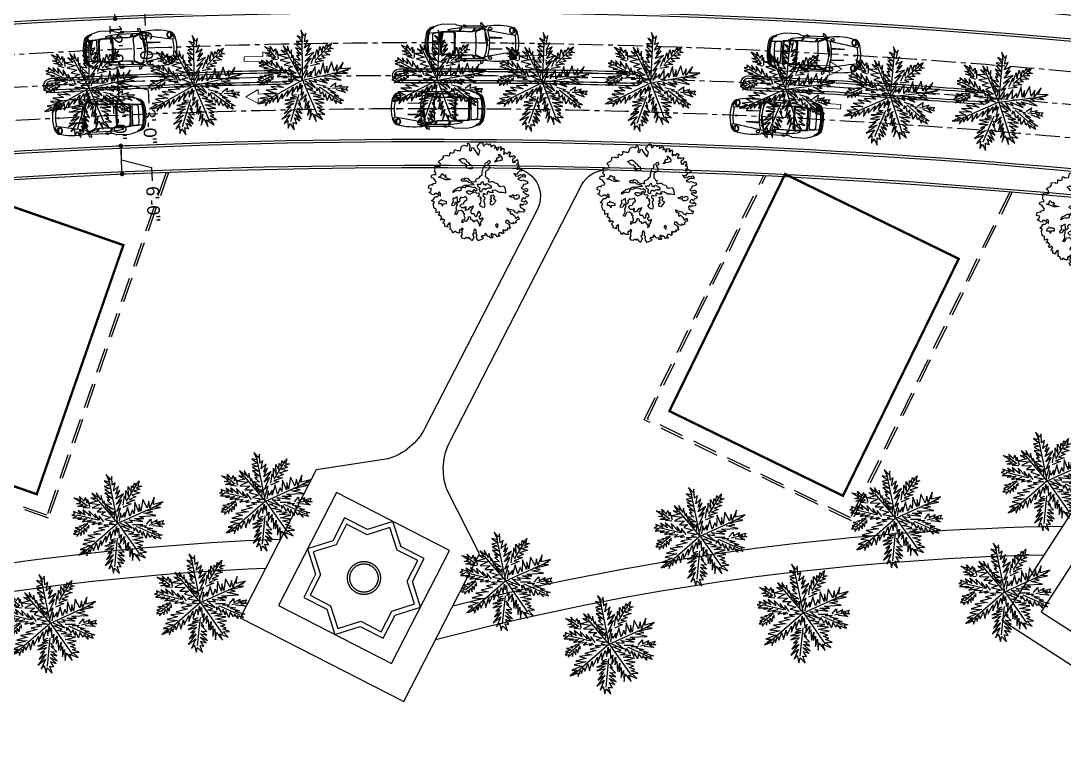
# Model space of a CAD drawing. Header units: inches. Extents: x -48022 to 80112, y -8164 to 5118.
# Drawn here: x 59675 to 62333, y -1339 to 542 of the extents above; entities that cross this region are included whole.
import ezdxf

# ---------------------------------------------------------------- set-up
doc = ezdxf.new("R2010")
doc.units = ezdxf.units.IN
doc.header["$LTSCALE"] = 10
doc.header["$PDMODE"] = 32
for name, pattern in [('Amconstr', [9999, 9999, 0]), ('CENTER', [2, 1.25, -0.25, 0.25, -0.25]), ('HIDDEN', [9.525, 6.35, -3.175])]:
    doc.linetypes.add(name, pattern=pattern)
for name, color, linetype in [('06--LINE-2', 2, 'Continuous'), ('1_DIM', 1, 'Continuous'), ('coches', 7, 'Continuous'), ('FOOTPATH', 1, 'Continuous'), ('MS GATE', 1, 'Continuous'), ('Plot Boundary', 1, 'Continuous'), ('ROAD CL', 251, 'CENTER'), ('roads & footpath', 161, 'Continuous'), ('trees', 109, 'Continuous')]:
    doc.layers.add(name, color=color, linetype=linetype)
doc.layers.add('1_CAR', color=1, linetype='Continuous', lineweight=0)
doc.styles.get("Standard").update_dxf_attribs({"font": 'sanss___.ttf'})
doc.dimstyles.new('STANDARD_WS', dxfattribs={"dimscale": 180, "dimtxt": 0.18, "dimasz": 0.0625, "dimexe": 0.1875, "dimexo": 0.0625, "dimgap": 0.09375, "dimtad": 0, "dimdec": 0, "dimzin": 3, "dimdsep": 46, "dimlunit": 4, "dimtxsty": 'Standard', "dimblk": 'DOT', "dimcen": 0.09375, "dimadec": 3, "dimazin": 0, "dimtfac": 1, "dimtdec": 0, "dimtofl": 0, "dimtmove": 1, "dimatfit": 3, "dimldrblk": 'CLOSED', "dimfxl": 0, "dimfrac": 2, "dimtolj": 1, "dimtzin": 3, "dimarcsym": 0})

# ---------------------------------------------------------------- blocks, each defined once
blk = doc.blocks.new('Arpls006')
at = {"color": 0, "linetype": 'ByBlock'}
for points in [[(0.447, -0.01), (0.473, -0.029), (0.486, -0.042), (0.499, -0.037), (0.509, -0.049), (0.495, -0.063), (0.479, -0.065), (0.468, -0.087), (0.453, -0.07), (0.436, -0.085), (0.431, -0.103), (0.468, -0.112), (0.459, -0.112), (0.477, -0.099), (0.493, -0.122), (0.486, -0.138), (0.466, -0.14), (0.45, -0.138), (0.441, -0.151), (0.432, -0.138), (0.418, -0.148), (0.423, -0.171), (0.447, -0.181), (0.452, -0.196), (0.466, -0.189), (0.464, -0.21), (0.455, -0.219), (0.437, -0.216), (0.421, -0.219), (0.404, -0.21), (0.395, -0.219), (0.393, -0.233), (0.373, -0.223), (0.355, -0.203), (0.328, -0.194), (0.305, -0.192), (0.285, -0.178), (0.294, -0.201), (0.325, -0.208), (0.314, -0.223), (0.325, -0.244), (0.337, -0.232), (0.362, -0.257), (0.377, -0.282), (0.4, -0.264), (0.409, -0.292), (0.391, -0.296), (0.373, -0.314), (0.382, -0.325), (0.362, -0.334), (0.352, -0.321), (0.341, -0.339), (0.316, -0.328), (0.298, -0.303), (0.275, -0.305), (0.271, -0.325), (0.291, -0.33), (0.32, -0.352), (0.307, -0.362), (0.318, -0.379), (0.314, -0.387), (0.291, -0.38), (0.289, -0.391), (0.294, -0.403), (0.282, -0.403), (0.267, -0.403), (0.261, -0.411), (0.248, -0.395), (0.244, -0.418), (0.257, -0.43), (0.237, -0.439), (0.23, -0.43), (0.207, -0.428), (0.196, -0.454), (0.209, -0.452), (0.212, -0.465), (0.185, -0.471), (0.178, -0.459), (0.158, -0.443), (0.15, -0.454), (0.14, -0.438), (0.126, -0.439), (0.126, -0.461), (0.146, -0.47), (0.135, -0.481), (0.119, -0.479), (0.108, -0.463), (0.092, -0.468), (0.08, -0.452), (0.06, -0.436), (0.071, -0.432), (0.056, -0.459), (0.031, -0.459), (0.024, -0.473), (0.037, -0.47), (0.045, -0.482), (0.04, -0.49), (-0.004, -0.511), (-0.02, -0.487), (-0.023, -0.463), (-0.017, -0.452), (-0.031, -0.441), (-0.026, -0.42), (-0.033, -0.402), (-0.046, -0.391), (-0.055, -0.411), (-0.05, -0.432), (-0.067, -0.447), (-0.06, -0.457), (-0.053, -0.473), (-0.069, -0.511), (-0.087, -0.493), (-0.101, -0.477), (-0.114, -0.487), (-0.126, -0.477), (-0.148, -0.491), (-0.166, -0.486), (-0.18, -0.465), (-0.166, -0.445), (-0.174, -0.425), (-0.166, -0.403), (-0.16, -0.387), (-0.171, -0.379), (-0.183, -0.403), (-0.194, -0.393), (-0.2, -0.406), (-0.196, -0.428), (-0.221, -0.428), (-0.246, -0.411), (-0.261, -0.428), (-0.271, -0.412), (-0.278, -0.398), (-0.296, -0.391), (-0.291, -0.38), (-0.294, -0.357), (-0.296, -0.344), (-0.291, -0.339), (-0.302, -0.327), (-0.323, -0.354), (-0.316, -0.37), (-0.348, -0.36), (-0.348, -0.339), (-0.364, -0.33), (-0.359, -0.311), (-0.347, -0.305), (-0.363, -0.289), (-0.38, -0.301), (-0.382, -0.301), (-0.393, -0.287), (-0.379, -0.275), (-0.393, -0.253), (-0.404, -0.255), (-0.412, -0.244), (-0.402, -0.239), (-0.4, -0.216), (-0.434, -0.225), (-0.434, -0.207), (-0.434, -0.189), (-0.445, -0.185), (-0.455, -0.178), (-0.458, -0.169), (-0.463, -0.14), (-0.468, -0.137), (-0.464, -0.133), (-0.454, -0.114), (-0.474, -0.108), (-0.482, -0.101), (-0.463, -0.09), (-0.445, -0.063), (-0.427, -0.063), (-0.404, -0.043), (-0.391, -0.056), (-0.391, -0.027), (-0.404, -0.013), (-0.422, -0.038), (-0.429, -0.027), (-0.45, -0.027), (-0.458, -0.043), (-0.475, -0.04), (-0.482, -0.033), (-0.506, -0.019), (-0.49, -0.008), (-0.482, 0.019), (-0.513, 0.026), (-0.507, 0.055), (-0.484, 0.062), (-0.472, 0.058), (-0.464, 0.074), (-0.438, 0.078), (-0.434, 0.09), (-0.441, 0.101), (-0.458, 0.126), (-0.475, 0.132), (-0.486, 0.144), (-0.48, 0.159), (-0.464, 0.164), (-0.436, 0.166), (-0.438, 0.18), (-0.454, 0.196), (-0.445, 0.221), (-0.455, 0.239), (-0.439, 0.25), (-0.409, 0.246), (-0.389, 0.253), (-0.393, 0.275), (-0.411, 0.289), (-0.4, 0.307), (-0.373, 0.32), (-0.361, 0.339), (-0.364, 0.357), (-0.325, 0.361), (-0.323, 0.354), (-0.296, 0.359), (-0.296, 0.37), (-0.298, 0.384), (-0.293, 0.388), (-0.291, 0.388), (-0.271, 0.381), (-0.25, 0.393), (-0.252, 0.4), (-0.25, 0.418), (-0.239, 0.418), (-0.221, 0.409), (-0.189, 0.411), (-0.189, 0.417), (-0.18, 0.429), (-0.182, 0.438), (-0.177, 0.452), (-0.153, 0.463), (-0.119, 0.454), (-0.11, 0.474), (-0.119, 0.485), (-0.103, 0.485), (-0.096, 0.472), (-0.092, 0.439), (-0.098, 0.415), (-0.087, 0.406), (-0.076, 0.413), (-0.072, 0.438), (-0.058, 0.439), (-0.046, 0.417), (-0.013, 0.374), (-0.001, 0.363), (0.01, 0.411), (-0.004, 0.425), (-0.015, 0.445), (-0.013, 0.466), (-0.003, 0.465)], [(-0.003, 0.465), (0.006, 0.486), (0.024, 0.495), (0.039, 0.485), (0.039, 0.472), (0.042, 0.458), (0.051, 0.458), (0.067, 0.474), (0.088, 0.481), (0.092, 0.472), (0.101, 0.472), (0.112, 0.479), (0.123, 0.465), (0.121, 0.45), (0.128, 0.452), (0.148, 0.465), (0.16, 0.466), (0.164, 0.45), (0.158, 0.433), (0.178, 0.443), (0.18, 0.417), (0.194, 0.415), (0.198, 0.433), (0.198, 0.447), (0.217, 0.445), (0.223, 0.449), (0.226, 0.433), (0.217, 0.418), (0.231, 0.418), (0.246, 0.433), (0.257, 0.418), (0.253, 0.404), (0.253, 0.39), (0.251, 0.371), (0.264, 0.375), (0.271, 0.39), (0.284, 0.375), (0.3, 0.388), (0.305, 0.4), (0.31, 0.39), (0.323, 0.39), (0.314, 0.374), (0.305, 0.357), (0.321, 0.345), (0.328, 0.359), (0.334, 0.347), (0.35, 0.354), (0.366, 0.357), (0.369, 0.341), (0.357, 0.327), (0.342, 0.32), (0.342, 0.304), (0.35, 0.284), (0.357, 0.298), (0.371, 0.284), (0.371, 0.306), (0.385, 0.311), (0.389, 0.322), (0.395, 0.302), (0.4, 0.289), (0.389, 0.279), (0.388, 0.268), (0.402, 0.273), (0.404, 0.255), (0.404, 0.244), (0.393, 0.237), (0.384, 0.228), (0.393, 0.217), (0.404, 0.228), (0.415, 0.236), (0.432, 0.223), (0.448, 0.207), (0.441, 0.201), (0.412, 0.198), (0.398, 0.182), (0.388, 0.166), (0.357, 0.176), (0.377, 0.148), (0.404, 0.153), (0.423, 0.166), (0.447, 0.155), (0.459, 0.169), (0.472, 0.153), (0.472, 0.137), (0.45, 0.141), (0.429, 0.137), (0.396, 0.116), (0.429, 0.105), (0.447, 0.112), (0.484, 0.098), (0.493, 0.1), (0.499, 0.078), (0.479, 0.068), (0.455, 0.064), (0.448, 0.044), (0.432, 0.026), (0.45, 0.015), (0.484, 0.024), (0.499, 0.008), (0.488, -0.01), (0.47, -0.001), (0.447, -0.01)]]:
    blk.add_lwpolyline(points, dxfattribs=at)
for points in [[(-0.171, 0.327), (-0.153, 0.329), (-0.13, 0.316), (-0.126, 0.298), (-0.112, 0.291), (-0.092, 0.266), (-0.073, 0.261), (-0.069, 0.227), (-0.085, 0.22), (-0.11, 0.23), (-0.126, 0.23), (-0.133, 0.245), (-0.119, 0.25), (-0.126, 0.261), (-0.146, 0.277), (-0.167, 0.281), (-0.187, 0.302), (-0.203, 0.314)], [(0.175, 0.325), (0.191, 0.338), (0.207, 0.336), (0.207, 0.352), (0.2, 0.368), (0.209, 0.368), (0.221, 0.356), (0.237, 0.331), (0.235, 0.307), (0.226, 0.311), (0.212, 0.304), (0.187, 0.302), (0.162, 0.291), (0.166, 0.304), (0.185, 0.314)], [(-0.377, 0.177), (-0.357, 0.159), (-0.343, 0.162), (-0.332, 0.144), (-0.35, 0.137), (-0.314, 0.123), (-0.285, 0.116), (-0.31, 0.112), (-0.339, 0.112), (-0.368, 0.126), (-0.413, 0.139), (-0.388, 0.148)], [(-0.371, -0.103), (-0.386, -0.09), (-0.391, -0.103), (-0.409, -0.11), (-0.411, -0.13), (-0.389, -0.131), (-0.368, -0.158), (-0.366, -0.133), (-0.352, -0.13), (-0.33, -0.133), (-0.33, -0.115), (-0.348, -0.105)], [(0.309, -0.051), (0.32, -0.052), (0.336, -0.049), (0.352, -0.038), (0.356, -0.045), (0.379, -0.049), (0.391, -0.04), (0.407, -0.044), (0.411, -0.058), (0.407, -0.076), (0.389, -0.087), (0.366, -0.085), (0.363, -0.083), (0.359, -0.074), (0.359, -0.062), (0.338, -0.07), (0.32, -0.063)], [(0.196, -0.351), (0.185, -0.337), (0.171, -0.343), (0.169, -0.355), (0.182, -0.366), (0.187, -0.379)]]:
    blk.add_lwpolyline(points, close=True, dxfattribs=at)
at = {"layer": 'trees', "color": 32, "linetype": 'ByBlock'}
for points in [[(-0.266, -0.009), (-0.248, 0.01), (-0.23, 0.021), (-0.219, 0.028), (-0.196, 0.037), (-0.169, 0.039), (-0.164, 0.046), (-0.142, 0.057), (-0.124, 0.055), (-0.094, 0.061), (-0.076, 0.062), (-0.049, 0.059), (-0.058, 0.069), (-0.08, 0.077), (-0.103, 0.084), (-0.121, 0.098), (-0.153, 0.098), (-0.165, 0.094), (-0.185, 0.107), (-0.167, 0.123), (-0.146, 0.114), (-0.135, 0.13), (-0.108, 0.123), (-0.101, 0.107), (-0.076, 0.094), (-0.07, 0.087), (-0.049, 0.094), (-0.027, 0.089), (-0.033, 0.109), (-0.026, 0.121), (0.003, 0.13), (0.014, 0.148), (0.032, 0.161), (0.032, 0.19), (0.037, 0.206), (0.044, 0.225), (0.039, 0.232), (0.049, 0.243), (0.065, 0.25), (0.065, 0.266), (0.067, 0.281), (0.092, 0.295), (0.091, 0.302), (0.105, 0.309), (0.114, 0.3), (0.112, 0.281), (0.092, 0.274), (0.091, 0.264), (0.096, 0.259), (0.107, 0.247), (0.105, 0.222), (0.091, 0.209), (0.08, 0.202), (0.065, 0.197), (0.067, 0.184), (0.067, 0.166), (0.065, 0.148), (0.078, 0.136), (0.083, 0.123), (0.101, 0.12), (0.094, 0.094), (0.107, 0.087), (0.126, 0.094), (0.144, 0.094), (0.157, 0.082), (0.187, 0.075), (0.198, 0.053), (0.216, 0.043), (0.253, 0.051), (0.268, 0.018), (0.271, -0.024), (0.241, -0.017), (0.209, -0.017), (0.166, 0.007), (0.134, 0.003), (0.146, -0.017), (0.112, -0.017), (0.094, -0.004), (0.085, -0.017), (0.089, -0.035), (0.065, -0.04), (0.046, -0.029), (0.04, -0.051), (0.057, -0.065), (0.06, -0.083), (0.048, -0.099), (0.053, -0.119), (0.06, -0.142), (0.053, -0.17), (0.033, -0.167), (0.014, -0.153), (0.005, -0.133), (0.019, -0.124), (0.024, -0.104), (0.014, -0.084), (0.028, -0.081), (0.016, -0.067), (-0.008, -0.058), (0.003, -0.042), (0.008, -0.029), (-0.001, -0.025), (-0.02, -0.029), (-0.033, -0.018), (-0.054, -0.015), (-0.07, -0.024), (-0.094, -0.038), (-0.121, -0.025), (-0.128, -0.009), (-0.117, 0), (-0.09, 0), (-0.078, -0.009), (-0.058, 0), (-0.047, 0.012), (-0.031, 0), (-0.019, 0.005), (-0.02, 0.018), (-0.031, 0.026), (-0.045, 0.037), (-0.062, 0.03), (-0.074, 0.035), (-0.103, 0.044), (-0.133, 0.043), (-0.144, 0.03), (-0.165, 0.034), (-0.183, 0.023), (-0.182, 0.005), (-0.203, -0.004), (-0.217, 0.001), (-0.25, -0.008), (-0.258, -0.018)], [(0.019, 0.066), (0.028, 0.087), (0.039, 0.093), (0.042, 0.078), (0.049, 0.062), (0.074, 0.057), (0.065, 0.067), (0.082, 0.073), (0.112, 0.058), (0.126, 0.046), (0.125, 0.03), (0.11, 0.021), (0.105, 0.028), (0.085, 0.023), (0.065, 0.008), (0.062, 0.019), (0.042, 0.019), (0.031, 0.005), (0.028, -0.015), (0.012, -0.008), (0.003, 0.015), (0.013, 0.026), (-0.008, 0.039), (-0.015, 0.066)], [(-0.223, -0.062), (-0.243, -0.072), (-0.248, -0.079), (-0.266, -0.081), (-0.261, -0.115), (-0.273, -0.13), (-0.28, -0.148), (-0.255, -0.151), (-0.241, -0.138), (-0.237, -0.115), (-0.221, -0.142), (-0.234, -0.174), (-0.23, -0.192), (-0.234, -0.216), (-0.25, -0.235), (-0.228, -0.241), (-0.219, -0.228), (-0.207, -0.201), (-0.182, -0.199), (-0.157, -0.214), (-0.165, -0.228), (-0.148, -0.232), (-0.153, -0.253), (-0.144, -0.273), (-0.146, -0.293), (-0.169, -0.3), (-0.176, -0.321), (-0.162, -0.321), (-0.148, -0.307), (-0.123, -0.307), (-0.105, -0.285), (-0.106, -0.266), (-0.096, -0.262), (-0.085, -0.277), (-0.085, -0.294), (-0.069, -0.298), (-0.056, -0.316), (-0.044, -0.309), (-0.024, -0.298), (-0.012, -0.314), (0.003, -0.336), (0.001, -0.357), (0.012, -0.355), (0.023, -0.337), (0.015, -0.323), (0.028, -0.312), (0.042, -0.289), (0.04, -0.277), (0.028, -0.282), (0.013, -0.294), (0.008, -0.28), (0.001, -0.26), (0.019, -0.248), (0.015, -0.228), (-0.001, -0.207), (-0.008, -0.217), (-0.019, -0.235), (-0.02, -0.251), (-0.03, -0.266), (-0.038, -0.259), (-0.048, -0.237), (-0.074, -0.235), (-0.078, -0.219), (-0.08, -0.198), (-0.067, -0.18), (-0.056, -0.162), (-0.062, -0.155), (-0.078, -0.171), (-0.089, -0.165), (-0.099, -0.178), (-0.108, -0.196), (-0.135, -0.203), (-0.137, -0.189), (-0.128, -0.174), (-0.137, -0.162), (-0.149, -0.173), (-0.173, -0.174), (-0.194, -0.155), (-0.178, -0.137), (-0.157, -0.131), (-0.148, -0.115), (-0.135, -0.099), (-0.121, -0.088), (-0.128, -0.07), (-0.135, -0.058), (-0.148, -0.065), (-0.165, -0.074), (-0.183, -0.067), (-0.198, -0.085), (-0.196, -0.106), (-0.214, -0.124), (-0.219, -0.094), (-0.223, -0.081)], [(0.119, -0.051), (0.142, -0.042), (0.158, -0.063), (0.148, -0.078), (0.155, -0.087), (0.173, -0.097), (0.158, -0.124), (0.135, -0.148), (0.117, -0.142), (0.117, -0.11), (0.133, -0.106), (0.115, -0.085), (0.13, -0.076)]]:
    blk.add_lwpolyline(points, close=True, dxfattribs=at)
blk = doc.blocks.new('Arpls013')
at = {"layer": 'trees', "linetype": 'ByBlock'}
for p, q in [((0.013, -0.001), (-0.189, 0.982)), ((0.197, 0.467), (0.423, 0.833)), ((-0.634, 0.362), (-0.802, 0.492)), ((0.013, -0.001), (-0.436, 0.523)), ((0.013, -0.001), (0.929, 0.413)), ((-0.408, 0.065), (-0.86, 0.174)), ((0.674, -0.039), (0.921, 0.019)), ((-0.621, -0.011), (-0.842, -0.199)), ((0.013, -0.001), (-0.759, -0.672)), ((0.013, -0.001), (0.476, -0.664)), ((0.398, -0.064), (0.845, -0.263)), ((-0.001, -0.316), (-0.06, -0.916))]:
    blk.add_line(p, q, dxfattribs=at)
for points in [[(0.004, 0.098), (0.07, 0.324), (-0.009, 0.246), (0.1, 0.497), (-0.014, 0.401), (0.133, 0.627), (-0.027, 0.517), (0.057, 0.705), (-0.027, 0.614), (0.029, 0.789), (-0.08, 0.685), (-0.042, 0.86), (-0.106, 0.807), (-0.118, 0.995), (-0.139, 0.924), (-0.235, 1.033), (-0.164, 0.873), (-0.281, 0.899), (-0.156, 0.807), (-0.281, 0.777), (-0.151, 0.736), (-0.266, 0.718), (-0.118, 0.627), (-0.266, 0.647), (-0.098, 0.523), (-0.222, 0.563), (-0.156, 0.492), (-0.215, 0.492), (-0.118, 0.401), (-0.253, 0.408), (-0.08, 0.299), (-0.197, 0.304), (-0.093, 0.228)], [(0.126, 0.383), (0.154, 0.581), (0.179, 0.505), (0.184, 0.698), (0.237, 0.581), (0.23, 0.777), (0.296, 0.665), (0.301, 0.794), (0.339, 0.749), (0.367, 0.86), (0.385, 0.815), (0.464, 0.899), (0.436, 0.794), (0.519, 0.789), (0.405, 0.749), (0.481, 0.723), (0.352, 0.678), (0.476, 0.647), (0.309, 0.594), (0.392, 0.563), (0.255, 0.505), (0.372, 0.492), (0.192, 0.426), (0.296, 0.413), (0.121, 0.337)], [(-0.591, 0.317), (-0.725, 0.329), (-0.659, 0.355), (-0.835, 0.355), (-0.725, 0.396), (-0.868, 0.413), (-0.776, 0.439), (-0.919, 0.538), (-0.771, 0.505), (-0.802, 0.568), (-0.705, 0.467), (-0.675, 0.543), (-0.647, 0.426), (-0.634, 0.505), (-0.583, 0.342)], [(-0.06, 0.116), (-0.06, 0.253), (-0.113, 0.174), (-0.144, 0.253), (-0.164, 0.207), (-0.21, 0.35), (-0.228, 0.312), (-0.286, 0.479), (-0.299, 0.421), (-0.344, 0.589), (-0.352, 0.497), (-0.441, 0.647), (-0.416, 0.543), (-0.537, 0.639), (-0.454, 0.517), (-0.558, 0.538), (-0.428, 0.467), (-0.591, 0.426), (-0.37, 0.401), (-0.532, 0.324), (-0.319, 0.317), (-0.428, 0.241), (-0.248, 0.241), (-0.332, 0.182), (-0.144, 0.124), (-0.266, 0.078), (-0.055, 0.04), (-0.169, 0.007), (-0.055, -0.024), (-0.286, -0.039), (-0.177, -0.069), (-0.395, -0.108), (-0.266, -0.141), (-0.507, -0.199), (-0.352, -0.232), (-0.621, -0.263), (-0.479, -0.303), (-0.7, -0.362), (-0.479, -0.379), (-0.731, -0.446), (-0.571, -0.471), (-0.784, -0.555), (-0.675, -0.555), (-0.814, -0.677), (-0.654, -0.618), (-0.647, -0.689), (-0.596, -0.555), (-0.576, -0.626), (-0.537, -0.496), (-0.507, -0.58), (-0.441, -0.425), (-0.408, -0.567), (-0.352, -0.367), (-0.337, -0.476), (-0.24, -0.278), (-0.24, -0.405), (-0.151, -0.186), (-0.144, -0.341), (-0.073, -0.136), (-0.042, -0.263), (-0.014, -0.069), (-0.001, -0.194), (0.029, -0.103), (0.042, -0.316), (0.088, -0.237), (0.062, -0.433), (0.154, -0.283), (0.133, -0.446), (0.171, -0.362), (0.184, -0.58), (0.237, -0.405), (0.225, -0.588), (0.268, -0.496), (0.268, -0.715), (0.314, -0.56), (0.326, -0.794), (0.352, -0.639), (0.476, -0.799), (0.418, -0.664), (0.598, -0.735), (0.489, -0.626), (0.624, -0.618), (0.481, -0.567), (0.553, -0.542), (0.436, -0.496), (0.535, -0.471), (0.372, -0.418), (0.56, -0.387), (0.326, -0.354), (0.547, -0.303), (0.309, -0.283), (0.469, -0.245), (0.237, -0.232), (0.352, -0.199), (0.146, -0.161), (0.263, -0.136), (0.088, -0.064), (0.166, -0.057)], [(0.062, 0.002), (0.314, -0.103), (0.154, 0.032), (0.326, 0.014), (0.255, 0.073), (0.54, 0.04), (0.367, 0.103), (0.565, 0.103), (0.464, 0.144), (0.817, 0.162), (0.565, 0.215), (0.746, 0.241), (0.606, 0.271), (0.921, 0.337), (0.779, 0.342), (0.967, 0.454), (0.766, 0.401), (0.786, 0.55), (0.695, 0.329), (0.669, 0.467), (0.636, 0.324), (0.54, 0.505), (0.502, 0.253), (0.464, 0.396), (0.456, 0.241), (0.372, 0.446), (0.359, 0.2), (0.321, 0.284), (0.268, 0.149), (0.217, 0.342), (0.154, 0.124), (0.154, 0.228), (0.088, 0.124), (0.07, 0.22), (0.042, 0.045)], [(-0.286, 0.032), (-0.382, 0.157), (-0.382, 0.065), (-0.479, 0.2), (-0.454, 0.111), (-0.604, 0.266), (-0.571, 0.149), (-0.731, 0.284), (-0.687, 0.174), (-0.83, 0.271), (-0.776, 0.182), (-0.926, 0.246), (-0.906, 0.195), (-0.964, 0.174), (-0.86, 0.157), (-0.944, 0.111), (-0.751, 0.111), (-0.835, 0.078), (-0.642, 0.098), (-0.746, 0.032), (-0.532, 0.073), (-0.642, 0.027), (-0.461, 0.032), (-0.532, -0.024), (-0.344, 0.019), (-0.408, -0.031), (-0.311, -0.006)], [(0.624, -0.019), (0.715, 0.086), (0.72, 0.002), (0.85, 0.073), (0.817, 0.019), (0.984, 0.06), (0.954, 0.007), (1, -0.019), (0.857, -0.019), (0.959, -0.077), (0.753, -0.057)], [(-0.634, -0.006), (-0.725, -0.031), (-0.692, -0.044), (-0.802, -0.064), (-0.759, -0.082), (-0.893, -0.095), (-0.802, -0.123), (-0.914, -0.166), (-0.855, -0.174), (-0.926, -0.232), (-0.842, -0.232), (-0.86, -0.283), (-0.784, -0.199), (-0.771, -0.263), (-0.738, -0.148), (-0.7, -0.232), (-0.692, -0.108), (-0.654, -0.186), (-0.629, -0.069), (-0.604, -0.108), (-0.604, -0.039)], [(0.326, -0.024), (0.535, -0.024), (0.476, -0.052), (0.624, -0.052), (0.578, -0.082), (0.753, -0.115), (0.644, -0.123), (0.837, -0.179), (0.741, -0.186), (0.954, -0.25), (0.87, -0.263), (0.929, -0.329), (0.786, -0.283), (0.812, -0.341), (0.728, -0.245), (0.708, -0.303), (0.636, -0.199), (0.611, -0.316), (0.547, -0.179), (0.535, -0.263), (0.489, -0.148), (0.456, -0.212), (0.385, -0.095), (0.359, -0.161), (0.352, -0.09)], [(-0.047, -0.329), (-0.139, -0.362), (-0.034, -0.374), (-0.169, -0.418), (-0.042, -0.412), (-0.261, -0.489), (-0.073, -0.471), (-0.253, -0.573), (-0.067, -0.522), (-0.197, -0.644), (-0.113, -0.606), (-0.228, -0.768), (-0.08, -0.664), (-0.253, -0.895), (-0.093, -0.768), (-0.182, -0.979), (-0.118, -0.903), (-0.08, -1.058), (-0.055, -0.954), (0.049, -1.065), (-0.001, -0.916), (0.082, -0.928), (0.011, -0.819), (0.133, -0.857), (0.004, -0.735), (0.159, -0.806), (0.011, -0.664), (0.146, -0.697), (0.024, -0.606), (0.146, -0.613), (0.024, -0.489), (0.082, -0.517), (0.024, -0.425)]]:
    blk.add_lwpolyline(points, dxfattribs=at)
blk = doc.blocks.new('A$C6C2F1E0A')
at = {"layer": 'coches', "color": 0, "linetype": 'ByBlock', "lineweight": -3}
for p, q in [((1.92, 0.537), (1.757, 0.611)), ((2.091, 0.539), (1.994, 0.688)), ((2.122, 0.538), (2.026, 0.688)), ((2.681, 0.543), (2.584, 0.687)), ((2.712, 0.544), (2.615, 0.688)), ((3.04, 0.536), (2.706, 0.544)), ((3.454, 0.86), (2.883, 0.85)), ((3.349, 0.5), (2.924, 0.505)), ((3.313, 0.518), (3.04, 0.536)), ((3.542, 0.504), (3.313, 0.518)), ((3.843, 0.479), (3.542, 0.504)), ((4.128, 0.453), (3.843, 0.479)), ((0.757, 0.253), (1.346, 0.273)), ((1.343, 0.253), (0.757, 0.253)), ((2.881, 0.452), (2.881, 0)), ((2.881, 0), (2.881, -0.452)), ((2.936, 0), (2.936, 0.432)), ((2.936, -0.432), (2.936, 0)), ((3.521, 0), (3.521, 0.274)), ((3.521, -0.274), (3.521, 0)), ((3.61, 0.411), (3.61, 0)), ((3.61, 0), (3.61, -0.411)), ((3.749, 0.461), (3.67, 0.463)), ((3.92, 0), (3.92, 0.366)), ((3.92, -0.366), (3.92, 0)), ((0.757, -0.253), (1.346, -0.273)), ((1.343, -0.253), (0.757, -0.253)), ((3.67, -0.463), (3.749, -0.461)), ((4.128, -0.453), (3.843, -0.479)), ((1.987, -0.566), (1.698, -0.692)), ((1.698, -0.692), (2.276, -0.685)), ((1.709, -0.777), (2.365, -0.777)), ((1.757, -0.611), (1.92, -0.537)), ((2.056, -0.544), (1.963, -0.689)), ((2.091, -0.539), (1.994, -0.688)), ((2.276, -0.685), (2.625, -0.688)), ((2.681, -0.543), (2.584, -0.687)), ((2.712, -0.544), (2.615, -0.688)), ((2.706, -0.544), (3.04, -0.536)), ((2.883, -0.85), (3.454, -0.86)), ((2.924, -0.505), (3.349, -0.5)), ((3.04, -0.536), (3.313, -0.518)), ((3.313, -0.518), (3.542, -0.504)), ((3.843, -0.479), (3.542, -0.504))]:
    blk.add_line(p, q, dxfattribs=at)
for points in [[(2.421, 0.773, -0.024995), (2.365, 0.777), (1.709, 0.777, -0.093665), (1.597, 0.777, -0.044974), (1.441, 0.773, 0.242846), (1.54, 0.724, -0.066443), (1.673, 0.708, 0.284222), (1.698, 0.692)], [(2.615, 0.688), (2.276, 0.685), (1.698, 0.692), (1.987, 0.566, 0.071916), (2.091, 0.539, 0.014486), (2.828, 0.548, 0.015753), (3.209, 0.571, 0.648), (3.202, 0.608, 0.010841), (3.087, 0.633, 0.038718), (2.625, 0.688, 0.192613), (2.609, 0.783)]]:
    blk.add_lwpolyline(points, format="xyb", dxfattribs=at)
blk.add_lwpolyline([(2.625, 0.688), (2.615, 0.688)], dxfattribs=at)
blk.add_circle((0.275, -0.002), 0.0266, dxfattribs=at)
for centre, radius, start, end in [((0.43, 0.38), 0.377, 117.9341, 165.8561), ((0.798, 0.253), 0.713, 139.8356, 163.0263), ((-7.49, 47.784), 48.02, 279.1905, 280.8179), ((0.344, 0.55), 0.151, 151.6532, 191.6286), ((0.267, 0.534), 0.0721, 191.6286, 237.7927), ((0.431, 0.503), 0.25, 127.028, 151.6532), ((0.308, 0.599), 0.15, 237.7927, 290.4863), ((0.468, 0.589), 0.219, 164.1178, 200.1268), ((0.989, -2.032), 2.841, 80.8502, 105.0021), ((0.311, 0.634), 0.0561, 99.1163, 164.1178), ((0.33, 0.542), 0.0734, 202.5631, 318.9552), ((0.321, 0.604), 0.106, 37.9901, 112.4095), ((0.318, 0.591), 0.0991, 44.3179, 99.1163), ((0.323, 0.558), 0.106, 290.4863, 327.3729), ((0.279, 0.587), 0.141, 318.9552, 356.0625), ((0.311, 0.585), 0.109, 356.0625, 44.3179), ((0.29, 0.58), 0.146, 327.3729, 37.9901), ((1.275, 0.654), 0.0587, 88.9813, 160.0291), ((1.261, 0.666), 0.0421, 169.1057, 256.3949), ((1.289, 0.781), 0.161, 256.3949, 281.2917), ((1.296, 0.404), 0.309, 80.0244, 93.711), ((1.27, 0.909), 0.29, 279.8631, 292.3211), ((3.487, -0.031), 2.163, 163.0913, 179.1793), ((1.322, 0.639), 0.0745, 24.0009, 68.7529), ((1.37, 0.66), 0.0224, 299.1034, 22.9832), ((3.06, 0.037), 1.612, 163.3105, 178.5788), ((1.792, 0.418), 0.288, 130.3021, 163.3105), ((1.697, 0.449), 0.243, 89.731, 135.9605), ((1.775, 0.75), 0.18, 109.8569, 171.1321), ((1.648, 0.433), 0.209, 58.5386, 101.741), ((1.474, 0.914), 0.272, 329.8315, 356.1352), ((1.722, 0.897), 0.023, 356.1352, 109.8569), ((1.901, 0.472), 0.0678, 345.774, 73.1452), ((2.481, 0.583), 0.227, 85.3914, 120.853), ((2.461, 0.726), 0.0619, 53.34, 130.5245), ((2.458, 0.82), 0.06, 231.9068, 311.9577), ((2.44, 1.337), 0.564, 275.8996, 280.6987), ((2.494, 0.747), 0.0622, 34.5743, 84.6458), ((2.566, 1.444), 0.662, 268.1893, 293.5908), ((2.898, 0.684), 0.167, 95.1224, 113.5908), ((2.931, 0.455), 0.05, 98.3498, 183.3387), ((3.016, 0.434), 0.0806, 119.4221, 181.6531), ((3.333, 0.156), 0.345, 69.3284, 87.2077), ((2.655, -2.645), 3.595, 69.1236, 77.1575), ((3.43, 0.414), 0.069, 24.9469, 69.3284), ((-3.919, 0.054), 7.474, 359.5886, 3.4511), ((3.957, 0.792), 0.128, 198.9069, 239.4435), ((3.768, 0.377), 0.329, 38.5491, 67.8682), ((3.738, 0.367), 0.399, 12.4252, 60.1974), ((3.794, 0.28), 0.456, 36.82, 71.8248), ((3.361, 0.253), 0.741, 5.9587, 26.3467), ((2.341, -0.011), 1.904, 0.3429, 17.2682), ((2.143, -0.052), 2.144, 165.8561, 178.6137), ((2.143, 0.052), 2.144, 181.3863, 194.1439), ((0.176, 0.443), 0.0622, 163.0263, 273.4503), ((1.989, -0.017), 1.853, 167.5836, 179.4615), ((1.989, 0.017), 1.853, 180.5385, 192.4164), ((3.487, 0.031), 2.163, 180.8207, 196.9087), ((1.433, 0.081), 0.0143, 16.9212, 209.452), ((-1.123, -0.69), 2.655, 8.2627, 16.7299), ((-0.612, -0.541), 2.152, 1.6045, 16.9212), ((5.525, -0.023), 3.591, 172.3421, 179.6342), ((5.525, 0.023), 3.591, 180.3658, 187.6579), ((3.074, 0.285), 0.447, 358.5563, 20.6788), ((-3.919, -0.054), 7.474, 356.5489, 0.4114), ((3.666, 0.406), 0.0564, 86.7926, 175.4907), ((3.688, -0.272), 0.736, 77.7157, 85.2325), ((3.823, 0.352), 0.0977, 8.5929, 77.7157), ((1.869, 0.021), 2.251, 359.4726, 7.8972), ((1.869, -0.021), 2.251, 352.1028, 0.5274), ((1.787, -0.026), 2.389, 0.6326, 11.5834), ((1.787, 0.026), 2.389, 348.4166, 359.3674), ((2.341, 0.011), 1.904, 342.7318, 359.6571), ((0.43, -0.38), 0.377, 194.1439, 242.0659), ((0.176, -0.443), 0.0622, 86.5497, 196.9737), ((0.798, -0.253), 0.713, 196.9737, 220.1644), ((-7.49, -47.784), 48.02, 79.1821, 80.8095), ((0.308, -0.599), 0.15, 69.5137, 122.2073), ((0.33, -0.542), 0.0734, 41.0448, 157.4369), ((0.323, -0.558), 0.106, 32.6271, 69.5137), ((1.414, -0.114), 0.0107, 20.4589, 234.6463), ((-0.748, -0.97), 2.316, 12.8462, 21.4384), ((-0.869, -0.966), 2.447, 10.4806, 20.4589), ((3.06, -0.037), 1.612, 179.6179, 185.9686), ((3.06, -0.037), 1.612, 189.5681, 196.6895), ((3.272, -0.052), 1.786, 188.2627, 193.8902), ((1.717, -0.407), 0.212, 192.8462, 212.2634), ((1.901, -0.472), 0.0678, 286.8548, 14.226), ((2.931, -0.455), 0.05, 176.6613, 261.6502), ((3.016, -0.434), 0.0806, 178.3469, 240.5779), ((3.43, -0.414), 0.069, 290.6716, 335.0531), ((3.074, -0.285), 0.447, 339.3212, 1.4437), ((3.666, -0.406), 0.0564, 184.5093, 273.2074), ((3.688, 0.272), 0.736, 274.7675, 282.2843), ((3.823, -0.352), 0.0977, 282.2843, 351.4071), ((3.738, -0.367), 0.399, 299.8026, 347.5748), ((3.361, -0.253), 0.741, 333.6533, 354.0413), ((0.344, -0.55), 0.151, 168.3714, 208.3468), ((0.267, -0.534), 0.0721, 122.2073, 168.3714), ((0.431, -0.503), 0.25, 208.3468, 232.972), ((0.468, -0.589), 0.219, 159.8732, 195.8822), ((0.989, 2.032), 2.841, 254.9979, 279.1498), ((0.311, -0.634), 0.0561, 195.8822, 260.8837), ((0.321, -0.604), 0.106, 247.5905, 322.0099), ((0.318, -0.591), 0.0991, 260.8837, 315.6821), ((0.279, -0.587), 0.141, 3.9375, 41.0448), ((0.311, -0.585), 0.109, 315.6821, 3.9375), ((0.29, -0.58), 0.146, 322.0099, 32.6271), ((1.261, -0.666), 0.0421, 103.6051, 190.8943), ((1.275, -0.654), 0.0587, 199.9709, 271.0187), ((1.289, -0.781), 0.161, 78.7083, 103.6051), ((1.296, -0.404), 0.309, 266.289, 279.9756), ((1.27, -0.909), 0.29, 67.6789, 80.1369), ((1.322, -0.639), 0.0745, 291.2471, 335.9991), ((1.37, -0.66), 0.0224, 337.0168, 60.8966), ((1.538, -0.845), 0.121, 89.0984, 143.6975), ((1.497, -1.646), 0.874, 83.421, 93.7212), ((1.792, -0.418), 0.288, 196.6895, 229.6979), ((1.697, -0.449), 0.243, 224.0395, 270.269), ((1.546, -0.219), 0.505, 269.2761, 284.4814), ((1.653, -1.072), 0.3, 79.298, 100.702), ((1.775, -0.75), 0.18, 188.8679, 250.1431), ((1.648, -0.433), 0.209, 258.259, 301.4614), ((1.699, -0.721), 0.0287, 90.59, 154.0552), ((1.474, -0.914), 0.272, 3.8648, 30.1685), ((1.722, -0.897), 0.023, 250.1431, 3.8648), ((2.134, -0.914), 0.377, 96.5342, 112.9878), ((2.291, -13.256), 12.719, 87.5803, 90.8999), ((2.44, -1.337), 0.564, 91.9386, 97.6657), ((2.481, -0.583), 0.227, 239.147, 274.6086), ((2.458, -0.82), 0.06, 48.0423, 128.0932), ((2.461, -0.726), 0.0619, 229.4755, 306.66), ((2.44, -1.337), 0.564, 79.3013, 84.1004), ((2.494, -0.747), 0.0622, 275.3542, 325.4257), ((2.566, -1.444), 0.662, 66.4092, 91.8107), ((2.498, -0.715), 0.13, 328.6574, 12.267), ((2.506, 2.319), 3.009, 272.2624, 281.1315), ((2.664, -6.601), 6.055, 84.8428, 88.4528), ((2.898, -0.684), 0.167, 246.4092, 264.8776), ((2.566, 2.016), 2.7, 281.1315, 283.6161), ((3.197, -0.588), 0.021, 283.6161, 55.3891), ((3.333, -0.156), 0.345, 272.7923, 290.6716), ((2.655, 2.645), 3.595, 282.8425, 290.8764), ((3.957, -0.792), 0.128, 120.5565, 161.0931), ((3.768, -0.377), 0.329, 292.1318, 321.4509), ((3.794, -0.28), 0.456, 288.1752, 323.18)]:
    blk.add_arc(centre, radius, start, end, dxfattribs=at)
blk = doc.blocks.new('*U116')
at = {"layer": '1_CAR', "color": 156, "xscale": 56.28592714387036, "yscale": 56.28592714387036, "zscale": 56.28592714387036}
for p, rotation in [((1316.6, 8567.2), 176.3875821970292), ((981.6, 8420.2), 356.3168846967408)]:
    blk.add_blockref('A$C6C2F1E0A', p, dxfattribs=dict(at, rotation=rotation))
blk = doc.blocks.new('*U117')
at = {"color": 0, "linetype": 'ByBlock', "lineweight": -2, "transparency": 16777216}
for p, rotation in [((59676.3, -8183.5), 6.113642368246859), ((60135.9, -8145.3), 3.38692604104073), ((60596.8, -8129), 0.6602097138342605)]:
    blk.add_blockref('*U116', p, dxfattribs=dict(at, rotation=rotation))
blk = doc.blocks.new('*U133')
at = {"layer": '1_CAR'}
for points in [[(310.9, 51.4), (358.8, 50.2), (359.1, 62.2), (389.9, 43.4), (358.2, 26.2), (358.5, 38.2), (310.6, 39.4)], [(390.1, -58.7), (342.1, -57.5), (341.8, -69.4), (311.1, -50.7), (342.7, -33.5), (342.4, -45.5), (390.4, -46.7)]]:
    blk.add_lwpolyline(points, close=True, dxfattribs=at)
blk = doc.blocks.new('*U134')
at = {"color": 0, "linetype": 'ByBlock', "lineweight": -2, "transparency": 16777216}
for p, rotation in [((59935.5, 386.2), 2.431283384665533), ((60655.3, 402.5), 0.1656210478281522), ((61375.1, 390.4), 357.8999587109935)]:
    blk.add_blockref('*U133', p, dxfattribs=dict(at, rotation=rotation))
blk = doc.blocks.new('_Dot')
at = {"color": 0, "linetype": 'ByBlock', "lineweight": -2}
blk.add_line((-0.5, 0), (-1, 0), dxfattribs=at)
at = {"color": 0, "linetype": 'ByBlock', "const_width": 0.5}
blk.add_lwpolyline([(-0.25, 0, 1), (0.25, 0, 1)], format="xyb", close=True, dxfattribs=at)
blk = doc.blocks.new('*D195')
at = {"layer": '1_DIM', "color": 0, "lineweight": -2, "transparency": 16777216}
for p, q in [((59918, 223.4), (59963.6, 225.4)), ((59932.6, 163.2), (59930.4, 212.6)), ((59931.5, 187.9), (60008.2, 168.6)), ((60008.2, 168.6), (60009.7, 134.8)), ((59921.2, 151.4), (59966.8, 153.4))]:
    blk.add_line(p, q, dxfattribs=at)
at = {"layer": 'Defpoints', "color": 0, "transparency": 16777216}
for p in [(59906.8, 222.9), (59929.9, 223.9), (59910, 150.9)]:
    blk.add_point(p, dxfattribs=at)
at = {"layer": '1_DIM', "color": 0, "lineweight": -2, "transparency": 16777216, "xscale": 11.25, "yscale": 11.25, "zscale": 11.25}
for p, rotation in [((59929.9, 223.9), 92.54332965628925), ((59933.1, 151.9), 272.5433296562892)]:
    blk.add_blockref('_Dot', p, dxfattribs=dict(at, rotation=rotation))
at = {"layer": '1_DIM', "color": 0, "transparency": 16777216, "insert": (60012.3, 75.8), "char_height": 32.4, "attachment_point": 5, "rotation": 272.5433}
blk.add_mtext('\\A1;6\'-0"', dxfattribs=at)
blk = doc.blocks.new('_Closed')
at = {"color": 0, "linetype": 'ByBlock', "lineweight": -2}
for p, q in [((-1, 0.17), (0, 0)), ((-1, 0.17), (-1, -0.17)), ((0, 0), (-1, -0.17)), ((0, 0), (-1, 0))]:
    blk.add_line(p, q, dxfattribs=at)
blk = doc.blocks.new('*D196')
at = {"layer": '1_DIM', "color": 0, "lineweight": -2, "transparency": 16777216}
for p, q in [((59923, 379), (59922.5, 390.3)), ((59911.7, 367.2), (59957.2, 369.3)), ((59918, 223.4), (59963.6, 225.4)), ((59930.4, 212.6), (59930.9, 201.4))]:
    blk.add_line(p, q, dxfattribs=at)
at = {"layer": 'Defpoints', "color": 0, "transparency": 16777216}
for p in [(59900.4, 366.7), (59923.5, 367.8), (59906.8, 222.9)]:
    blk.add_point(p, dxfattribs=at)
at = {"layer": '1_DIM', "color": 0, "lineweight": -2, "transparency": 16777216, "xscale": 11.25, "yscale": 11.25, "zscale": 11.25}
for p, rotation in [((59923.5, 367.8), 272.5433296562892), ((59929.9, 223.9), 92.54332965628925)]:
    blk.add_blockref('_Dot', p, dxfattribs=dict(at, rotation=rotation))
at = {"layer": '1_DIM', "color": 0, "transparency": 16777216, "insert": (59926.7, 295.8), "char_height": 32.4, "attachment_point": 5, "rotation": 272.5433}
blk.add_mtext('\\A1;12\'-0"', dxfattribs=at)
blk = doc.blocks.new('*D197')
at = {"layer": '1_DIM', "color": 0, "lineweight": -2, "transparency": 16777216}
for p, q in [((59921.4, 415), (59920.9, 426.2)), ((59910.1, 403.2), (59955.6, 405.2)), ((59923.5, 367.8), (59921.9, 403.7)), ((59922.7, 385.8), (59999.4, 366.4)), ((59911.7, 367.2), (59957.2, 369.3)), ((59924, 356.5), (59924.5, 345.3)), ((59999.4, 366.4), (60000.9, 332.7))]:
    blk.add_line(p, q, dxfattribs=at)
at = {"layer": 'Defpoints', "color": 0, "transparency": 16777216}
for p in [(59898.8, 402.7), (59921.9, 403.7), (59900.4, 366.7)]:
    blk.add_point(p, dxfattribs=at)
at = {"layer": '1_DIM', "color": 0, "lineweight": -2, "transparency": 16777216, "xscale": 11.25, "yscale": 11.25, "zscale": 11.25}
for p, rotation in [((59921.9, 403.7), 272.5433296562892), ((59923.5, 367.8), 92.54332965628925)]:
    blk.add_blockref('_Dot', p, dxfattribs=dict(at, rotation=rotation))
at = {"layer": '1_DIM', "color": 0, "transparency": 16777216, "insert": (60003.6, 273.5), "char_height": 32.4, "attachment_point": 5, "rotation": 272.5433}
blk.add_mtext('\\A1;3\'-0"', dxfattribs=at)
blk = doc.blocks.new('*D198')
at = {"layer": '1_DIM', "color": 0, "lineweight": -2, "transparency": 16777216}
for p, q in [((59915, 558.6), (59914.5, 569.9)), ((59903.7, 546.9), (59949.3, 548.9)), ((59910.1, 403.2), (59955.6, 405.2)), ((59922.4, 392.5), (59922.9, 381.3))]:
    blk.add_line(p, q, dxfattribs=at)
at = {"layer": 'Defpoints', "color": 0, "transparency": 16777216}
for p in [(59892.4, 546.4), (59915.5, 547.4), (59898.8, 402.7)]:
    blk.add_point(p, dxfattribs=at)
at = {"layer": '1_DIM', "color": 0, "lineweight": -2, "transparency": 16777216, "xscale": 11.25, "yscale": 11.25, "zscale": 11.25}
for p, rotation in [((59915.5, 547.4), 272.5433296562892), ((59921.9, 403.7), 92.54332965628925)]:
    blk.add_blockref('_Dot', p, dxfattribs=dict(at, rotation=rotation))
at = {"layer": '1_DIM', "color": 0, "transparency": 16777216, "insert": (59918.7, 475.6), "char_height": 32.4, "attachment_point": 5, "rotation": 272.5433}
blk.add_mtext('\\A1;12\'-0"', dxfattribs=at)
blk = doc.blocks.new('*D199')
at = {"layer": '1_DIM', "color": 0, "lineweight": -2, "transparency": 16777216}
for p, q in [((59900.5, 618.8), (59946, 620.8)), ((59915, 558.6), (59912.8, 608.1)), ((59913.9, 583.4), (59990.6, 564)), ((59990.6, 564), (59992.1, 530.3)), ((59903.7, 546.9), (59949.2, 548.9))]:
    blk.add_line(p, q, dxfattribs=at)
at = {"layer": 'Defpoints', "color": 0, "transparency": 16777216}
for p in [(59889.2, 618.3), (59912.3, 619.3), (59892.4, 546.4)]:
    blk.add_point(p, dxfattribs=at)
at = {"layer": '1_DIM', "color": 0, "lineweight": -2, "transparency": 16777216, "xscale": 11.25, "yscale": 11.25, "zscale": 11.25}
for p, rotation in [((59912.3, 619.3), 92.54332965628925), ((59915.5, 547.4), 272.5433296562892)]:
    blk.add_blockref('_Dot', p, dxfattribs=dict(at, rotation=rotation))
at = {"layer": '1_DIM', "color": 0, "transparency": 16777216, "insert": (59994.7, 471.3), "char_height": 32.4, "attachment_point": 5, "rotation": 272.5433}
blk.add_mtext('\\A1;6\'-0"', dxfattribs=at)

msp = doc.modelspace()

# ---------------------------------------------------------------- linework, layer by layer
at = {"layer": '06--LINE-2', "linetype": 'Amconstr', "lineweight": 25}
for points in [[(60479, -659.4), (60331.1, -947.6), (60619.3, -1095.5), (60767.2, -807.3)], [(62449.6, -691.4), (62273.7, -963.6), (62545.9, -1139.4), (62721.7, -867.3)]]:
    msp.add_lwpolyline(points, close=True, dxfattribs=at)
at = {"layer": 'FOOTPATH'}
for points in [[(60927.6, 166.9, -0.556854), (60990.8, 62.1), (60704.5, -495.8, -0.204038), (60610.5, -574), (60427.5, -601.9), (60234.1, -978.8), (60650.5, -1192.5), (60843.9, -815.6), (60759.8, -650.6, -0.204038), (60768.5, -528.7), (61103, 123.2, -0.28827), (61169, 162.3)], [(62942.2, 29, -0.552697), (62993.7, -81.5), (62690.2, -551.1, -0.204038), (62589, -619.6), (62404.1, -629.2), (62174.2, -985), (62567.3, -1239), (62797.1, -883.2), (62729.9, -710.7, -0.204038), (62750.7, -590.2), (63109.7, -34.7, -0.291694), (63180.1, -2.4)]]:
    msp.add_lwpolyline(points, format="xyb", dxfattribs=at)
at = {"layer": 'FOOTPATH', "color": 32, "linetype": 'HIDDEN'}
for points in [[(60051.6, 156.2), (59745.3, -725), (59189.9, -532), (59417.1, 121.8)], [(60045.2, 156), (59741.6, -717.4), (59197.5, -528.3), (59423.7, 122.2)], [(62200.6, 106.2), (61791.4, -732.2), (61263, -474.3), (61566.6, 147.7)], [(62194.2, 106.7), (61788.6, -724.2), (61271, -471.5), (61573.1, 147.4)]]:
    msp.add_lwpolyline(points, dxfattribs=at)
at = {"layer": 'FOOTPATH'}
for centre, radius, start, end in [((62418.4, -7470.5), 6724.8, 90.76655, 104.14343), ((60585.2, -7499.5), 6724.8, 92.11948, 104.18506), ((62418.4, -7470.5), 6652.8, 91.18008, 104.6906), ((60585.2, -7499.5), 6652.8, 92.46779, 104.64807)]:
    msp.add_arc(centre, radius, start, end, dxfattribs=at)
at = {"layer": 'MS GATE', "linetype": 'Amconstr', "lineweight": 25}
for points in [[(60425.8, -868.1), (60395.7, -926.8), (60454.4, -957), (60475.2, -1021.6), (60539.8, -1000.8), (60598.5, -1030.9), (60628.7, -972.2), (60693.3, -951.4), (60672.5, -886.8), (60702.6, -828.1), (60643.9, -797.9), (60623.1, -733.3)], [(60623.1, -733.3), (60558.5, -754.1), (60499.8, -724), (60469.6, -782.7), (60405, -803.5), (60425.8, -868.1)], [(60634, -806.3), (60615.3, -748.4), (60557.4, -767.1), (60505, -740.1), (60478, -792.6), (60420.1, -811.2), (60438.7, -869.2)], [(60620.2, -962.3), (60678.2, -943.7), (60659.5, -885.7), (60686.5, -833.3), (60634, -806.3)], [(60438.7, -869.2), (60411.8, -921.6), (60464.3, -948.6)], [(60464.3, -948.6), (60482.9, -1006.5), (60540.9, -987.8)], [(60540.9, -987.8), (60593.3, -1014.8), (60620.2, -962.3)]]:
    msp.add_lwpolyline(points, dxfattribs=at)
for radius in [42, 36]:
    msp.add_circle((60549.1, -877.5), radius, dxfattribs=at)
at = {"layer": 'Plot Boundary', "color": 5, "linetype": 'HIDDEN', "const_width": 6}
for points in [[(59471.6, 132.3), (59936.4, -29.2), (59715.7, -663.9), (59251, -502.4)], [(61621.9, 151.7), (62064.1, -64.1), (61769.3, -668), (61327.2, -452.2)]]:
    msp.add_lwpolyline(points, close=True, dxfattribs=at)
at = {"layer": 'ROAD CL', "color": 1, "ltscale": 5}
for points in [[(68746.2, 3597.4), (67790.3, -328.9, -0.345872), (67452.2, -594.5), (67063.9, -594.5, -0.265797), (66763.9, -423, 0.401109), (66077.8, -228.5, -0.200782), (65810.2, -252.7, 0.02301), (64627.8, 61.7, 0.126482), (55518, -265.1)], [(55517.7, -440.4, -0.127208), (64593.7, -102.8, -0.187226), (65700.2, -781.4, 0.079949), (66064.7, -1133.4, -0.270065), (66247.1, -1446.6), (66247.1, -1896.1)]]:
    msp.add_lwpolyline(points, format="xyb", dxfattribs=at)
msp.add_arc((60707.9, -17805.3), 18207.9, 78.09285, 106.02526, dxfattribs=at)
at = {"layer": 'roads & footpath'}
for points in [[(56078.5, 46, -0.086639), (62399.1, 558.6, 0.506158), (62568.1, 749.1), (62123, 2819.8, -1), (63096.8, 3029.1), (63639.6, 503.5, 0.307294), (63767.9, 380.8, -0.000207), (63783, 378.3), (63521.2, 1596.3), (63424.2, 1575.4), (63347.3, 1933.3), (64019.2, 2077.7), (64409.6, 261.3, -0.003337), (64650.6, 210.3, -0.016564), (65835.5, -90.3, 0.206371)], [(56080.2, 40.2, -0.086636), (62398.6, 552.6, 0.506158), (62573.9, 750.4), (62128.9, 2821.1, -1), (63090.9, 3027.8), (63633.8, 502.2, 0.307294), (63766.9, 374.9, -0.000327), (63790.7, 370.9), (63525.8, 1603.4), (63428.8, 1582.6), (63354.5, 1928.7), (64014.6, 2070.5), (64404.6, 256.2, -0.00339), (64649.3, 204.4, -0.016564), (65833.9, -96, 0.206371)], [(56097.1, -17.4, -0.086611), (62393.1, 492.9, 0.506158), (62632.6, 763), (62187.5, 2833.7, -1), (63032.2, 3015.2), (63575.1, 489.6, 0.307294), (63757, 315.8, -0.012179), (64636.5, 145.8, -0.016564), (65817.2, -153.7, 0.206371)], [(56098.8, -23.1, -0.086608), (62392.5, 486.9, 0.506158), (62638.5, 764.3), (62193.4, 2834.9, -1), (63026.4, 3014), (63569.2, 488.3, 0.307294), (63756, 309.8, -0.012179), (64635.2, 139.9, -0.016564), (65815.5, -159.4, 0.206371)], [(56190, -334.1, -0.119098), (64665.4, -198.6, -0.20744), (65768.5, -1002.9, 0.151135), (66044.5, -1258.2, -0.2887), (66175.1, -1465.6), (66175.1, -2004, -0.414091), (65944.9, -2234.3)], [(56191.7, -339.8, -0.119095), (64664.1, -204.5, -0.207436), (65763.3, -1005.9, 0.151126), (66041.9, -1263.6, -0.2887), (66169.1, -1465.6), (66169.1, -1749.3)], [(55014, -779.3, -0.323578), (55059.3, -716.6, -0.013071), (55967.7, -442.8), (56204.3, -398.5, -0.10569), (63713.8, -78.6), (63336.4, -662.5), (63820.2, -975.1), (64325.5, -193.1, -0.004624), (64650.9, -263, -0.207356), (65711.4, -1035.9, 0.151144), (66015.9, -1317.7, -0.2887), (66109.1, -1465.6), (66109.1, -1767.3)], [(55020, -779.3, -0.323578), (55061.2, -722.3, -0.013068), (55969, -448.7), (56205.6, -404.4, -0.105565), (63703.8, -82.9), (63328.1, -664.3), (63822, -983.4), (64328.3, -199.8, -0.004567), (64649.6, -268.9, -0.207352), (65706.2, -1038.9, 0.151135), (66013.4, -1323.1, -0.2887), (66103.1, -1465.6), (66103.1, -1749.3)]]:
    msp.add_lwpolyline(points, format="xyb", dxfattribs=at)
for points in [[(60351.9, 380.7, 0.008212), (59753.5, 359.1, -1), (59750.4, 395, -0.008256), (60351.2, 416.7, -0.999972)], [(60351.8, 386.7, 0.008213), (59753.1, 365.1, -1.000016), (59750.9, 389, -0.008255), (60351.3, 410.7, -0.99997)], [(61238.9, 376.5, 0.008212), (60640.2, 384.1, -1), (60638.9, 420, -0.008256), (61240, 412.4, -0.999972)], [(61239.1, 382.5, 0.008213), (60640, 390.1, -1.000016), (60639, 414, -0.008255), (61239.8, 406.4, -0.99997)], [(62124.7, 329, 0.008212), (61527, 365.8, -1), (61527.5, 401.8, -0.008256), (62127.5, 364.9, -0.999972)], [(62125.2, 335, 0.008213), (61527.2, 371.8, -1.000016), (61527.3, 395.8, -0.008255), (62127, 358.9, -0.99997)]]:
    msp.add_lwpolyline(points, format="xyb", close=True, dxfattribs=at)

# ---------------------------------------------------------------- block references
for name in ['*U117', '*U134']:
    msp.add_blockref(name, (0, 0))
at = {"xscale": 120, "yscale": 120, "zscale": 120}
for p, rotation in [((60390.9, 391.3), 348.49235229056), ((60734.9, 391.7), 345.7001970821537), ((61002.1, 385.3), 345.7001970821537), ((61278.4, 385.2), 345.7001970821537), ((59847.7, 371.4), 348.49235229056), ((60114.9, 378), 348.49235229056), ((61622, 368.8), 342.9080418737454), ((61888.6, 349.4), 342.9080418737454), ((62164.6, 335.8), 342.9080418737454)]:
    msp.add_blockref('Arpls013', p, dxfattribs=dict(at, rotation=rotation))
for p in [(62287.9, -629.9), (60297, -681.4), (61902.5, -724.7), (59920.8, -737.9), (61404, -770.6), (60908.7, -884.6), (62179.8, -912.3), (60131.7, -939.9), (61666.8, -966.5), (59749.1, -992.1), (61172.5, -1045.6)]:
    msp.add_blockref('Arpls013', p, dxfattribs=at)
at = {"layer": 'trees', "xscale": 250, "yscale": 250, "zscale": 250}
for p in [(60842, 109.4), (61271.2, 105.1), (62390.8, 40)]:
    msp.add_blockref('Arpls006', p, dxfattribs=at)

# ---------------------------------------------------------------- dimensions: what is measured, and where the dimension line sits
at = {"layer": '1_DIM'}
for base, p1, p2, picture, middle in [((59912.3, 619.3), (59892.4, 546.4), (59889.2, 618.3), '*D199', (59992.9, 513.4)), ((59915.5, 547.4), (59898.8, 402.7), (59892.4, 546.4), '*D198', (59918.7, 475.6)), ((59921.9, 403.7), (59900.4, 366.7), (59898.8, 402.7), '*D197', (60001.7, 315.8)), ((59923.5, 367.8), (59906.8, 222.9), (59900.4, 366.7), '*D196', (59926.7, 295.8))]:
    dim = msp.add_linear_dim(base=base, p1=p1, p2=p2, angle=272.5433, dimstyle='STANDARD_WS', dxfattribs=at)
    dim.commit()
    dim.dimension.update_dxf_attribs({"geometry": picture, "text_midpoint": middle})
dim = msp.add_aligned_dim(p1=(59910, 150.9), p2=(59906.8, 222.9), distance=-23.1, dimstyle='STANDARD_WS', dxfattribs=at)
dim.commit()
dim.dimension.update_dxf_attribs({"geometry": '*D195', "text_midpoint": (60010.5, 118)})

doc.saveas('drawing.dxf')
